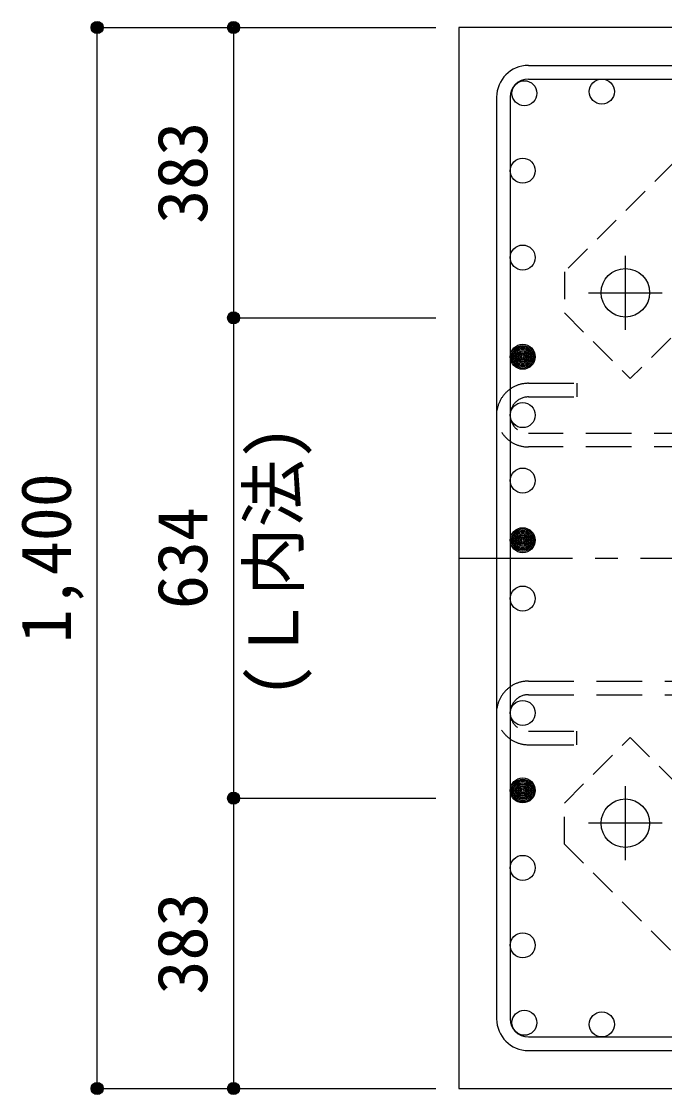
# Model space of a CAD drawing. Units: millimetres at full size, sheet at 1:30. Extents: x -5973 to 5954, y -4195 to 4201.
# Drawn here: x -725 to 124, y -2383 to -967 of the extents above; entities that cross this region are included whole.
import ezdxf
from ezdxf.enums import TextEntityAlignment as Align

# ---------------------------------------------------------------- set-up
doc = ezdxf.new("R2010")
doc.units = ezdxf.units.MM
doc.header["$LTSCALE"] = 30
doc.header["$PDMODE"] = 32
doc.header["$PDSIZE"] = 15
for name, pattern in [('CHAIN1', [8, 5, -1, 1, -1]), ('DASHED1', [1.8, 1.2, -0.6]), ('DASHED2', [3, 2, -1])]:
    doc.linetypes.add(name, pattern=pattern)
for name, color, linetype in [('0-1_躯体線', 2, 'Continuous'), ('0-2_アンカー、アングル', 4, 'CHAIN1'), ('0-3_立上り筋', 4, 'Continuous'), ('0-4_フープ筋', 7, 'Continuous'), ('0-9_プレート', 4, 'DASHED1'), ('0-C', 7, 'DASHED2'), ('0-D_寸法', 4, 'Continuous')]:
    doc.layers.add(name, color=color, linetype=linetype)
doc.styles.add('ＭＳ ゴシック', font='')
doc.styles.get('ＭＳ ゴシック').set_extended_font_data('MS Gothic')

msp = doc.modelspace()

# ---------------------------------------------------------------- linework, layer by layer
at = {"layer": '0-1_躯体線'}
for p, q in [((1652.44, -974.89), (-147.56, -974.89)), ((-147.56, -974.89), (-147.56, -2374.89)), ((-147.56, -2374.89), (199.44, -2374.89))]:
    msp.add_line(p, q, dxfattribs=at)
at = {"layer": '0-2_アンカー、アングル'}
for p, q in [((72.44, -1373.59), (72.44, -1276.1)), ((23.64, -1324.89), (121.14, -1324.89)), ((72.44, -2073.7), (72.44, -1976.19)), ((121.14, -2024.89), (23.64, -2024.89))]:
    msp.add_line(p, q, dxfattribs=at)
at = {"layer": '0-2_アンカー、アングル', "color": 3, "linetype": 'Continuous'}
for centre in [(72.44, -1324.89), (72.44, -2024.89)]:
    msp.add_circle(centre, 32, dxfattribs=at)
at = {"layer": '0-3_立上り筋', "color": 3}
for centre in [(-60.87, -1061.59), (41.35, -1059.39), (-63.06, -1163.81), (-63.06, -1278.39), (-63.06, -1409.39), (-63.06, -1486.39), (-63.06, -1572.68), (-63.06, -1651.39), (-63.06, -1728.39), (-63.06, -1879.33), (-63.06, -1981.55), (-63.06, -2083.76), (-63.06, -2185.98), (-60.87, -2288.2), (41.35, -2290.39)]:
    msp.add_circle(centre, 16.5, dxfattribs=at)
at = {"layer": '0-3_立上り筋'}
for centre, radius in [((-63.06, -1409.39), 14.85), ((-63.06, -1409.39), 13.2), ((-63.06, -1409.39), 11.55), ((-63.06, -1409.39), 9.9), ((-63.06, -1409.39), 8.25), ((-63.06, -1409.39), 6.6), ((-63.06, -1409.39), 4.95), ((-63.06, -1409.39), 3.3), ((-63.06, -1409.39), 1.65), ((-63.06, -1651.39), 14.85), ((-63.06, -1651.39), 13.2), ((-63.06, -1651.39), 11.55), ((-63.06, -1651.39), 9.9), ((-63.06, -1651.39), 8.25), ((-63.06, -1651.39), 6.6), ((-63.06, -1651.39), 4.95), ((-63.06, -1651.39), 3.3), ((-63.06, -1651.39), 1.65), ((-63.06, -1981.55), 14.85), ((-63.06, -1981.55), 13.2), ((-63.06, -1981.55), 11.55), ((-63.06, -1981.55), 9.9), ((-63.06, -1981.55), 8.25), ((-63.06, -1981.55), 6.6), ((-63.06, -1981.55), 4.95), ((-63.06, -1981.55), 3.3), ((-63.06, -1981.55), 1.65)]:
    msp.add_circle(centre, radius, dxfattribs=at)
at = {"layer": '0-4_フープ筋'}
for p, q in [((-55.56, -1024.89), (1160.44, -1024.89)), ((-55.56, -1042.89), (1160.44, -1042.89)), ((-97.56, -1066.89), (-97.56, -2282.89)), ((-79.56, -1066.89), (-79.56, -2282.89)), ((-55.56, -2306.89), (1160.44, -2306.89)), ((-55.56, -2324.89), (1160.44, -2324.89))]:
    msp.add_line(p, q, dxfattribs=at)
for centre, radius, start, end in [((-55.56, -1066.89), 42, 90, 180), ((-55.56, -1066.89), 24, 90, 180), ((-55.56, -2282.89), 42, 180, 270), ((-55.56, -2282.89), 24, 180, 270)]:
    msp.add_arc(centre, radius, start, end, dxfattribs=at)
at = {"layer": '0-9_プレート'}
for p, q in [((175.03, -1114.35), (-8.11, -1297.49)), ((-8.11, -1297.49), (-8.11, -1351.23)), ((-8.11, -1351.23), (78.86, -1438.2)), ((170.44, -1346.63), (78.86, -1438.2)), ((-8.11, -2052.3), (-8.11, -1998.56)), ((-8.11, -2052.3), (175.03, -2235.44))]:
    msp.add_line(p, q, dxfattribs=at)
msp.add_lwpolyline([(-8.11, -1998.56), (78.87, -1911.59), (170.44, -2003.16)], dxfattribs=at)
at = {"layer": '0-C'}
for p, q in [((-55.56, -1462.39), (8.44, -1462.39)), ((1160.44, -1510.39), (-55.56, -1510.39)), ((1160.44, -1528.39), (-55.56, -1528.39)), ((-55.56, -1837.33), (1160.44, -1837.33)), ((-55.56, -1855.33), (1160.44, -1855.33)), ((-55.56, -1903.33), (8.44, -1903.33)), ((8.44, -1921.33), (8.44, -1903.33)), ((-55.56, -1921.33), (8.44, -1921.33))]:
    msp.add_line(p, q, dxfattribs=at)
msp.add_lwpolyline([(-55.56, -1444.39), (8.44, -1444.39), (8.44, -1462.39)], dxfattribs=at)
for centre, radius in [((-55.56, -1486.39), 42), ((-55.56, -1486.39), 24), ((-55.56, -1879.33), 42), ((-55.56, -1879.33), 24)]:
    msp.add_arc(centre, radius, 90, 270, dxfattribs=at)
at = {"layer": '0-D_寸法'}
for p, q in [((-624.6, -2374.89), (-624.6, -974.89)), ((-624.6, -974.89), (-444.6, -974.89)), ((-444.6, -974.89), (-444.6, -1357.89)), ((-444.6, -974.89), (-177.56, -974.89)), ((-444.6, -1357.89), (-177.56, -1357.89)), ((-444.6, -1357.89), (-444.6, -1991.89)), ((-444.6, -1991.89), (-177.56, -1991.89)), ((-444.6, -1991.89), (-444.6, -2374.89)), ((-624.6, -2374.89), (-444.6, -2374.89)), ((-444.6, -2374.89), (-177.56, -2374.89))]:
    msp.add_line(p, q, dxfattribs=at)
at = {"layer": '0-D_寸法', "linetype": 'CHAIN1'}
msp.add_line((-147.56, -1674.89), (1252.44, -1674.89), dxfattribs=at)
at = {"layer": '0-D_寸法'}
for centre, radius in [((-624.6, -974.89), 8), ((-624.6, -974.89), 7.2), ((-624.6, -974.89), 6.4), ((-624.6, -974.89), 5.6), ((-624.6, -974.89), 4.8), ((-624.6, -974.89), 4), ((-624.6, -974.89), 3.2), ((-624.6, -974.89), 2.4), ((-624.6, -974.89), 1.6), ((-624.6, -974.89), 0.8), ((-444.6, -974.89), 8), ((-444.6, -974.89), 7.2), ((-444.6, -974.89), 6.4), ((-444.6, -974.89), 5.6), ((-444.6, -974.89), 4.8), ((-444.6, -974.89), 4), ((-444.6, -974.89), 3.2), ((-444.6, -974.89), 2.4), ((-444.6, -974.89), 1.6), ((-444.6, -974.89), 0.8), ((-444.6, -1357.89), 8), ((-444.6, -1357.89), 7.2), ((-444.6, -1357.89), 6.4), ((-444.6, -1357.89), 5.6), ((-444.6, -1357.89), 4.8), ((-444.6, -1357.89), 4), ((-444.6, -1357.89), 3.2), ((-444.6, -1357.89), 2.4), ((-444.6, -1357.89), 1.6), ((-444.6, -1357.89), 0.8), ((-444.6, -1991.89), 8), ((-444.6, -1991.89), 7.2), ((-444.6, -1991.89), 6.4), ((-444.6, -1991.89), 5.6), ((-444.6, -1991.89), 4.8), ((-444.6, -1991.89), 4), ((-444.6, -1991.89), 3.2), ((-444.6, -1991.89), 2.4), ((-444.6, -1991.89), 1.6), ((-444.6, -1991.89), 0.8), ((-624.6, -2374.89), 8), ((-624.6, -2374.89), 7.2), ((-624.6, -2374.89), 6.4), ((-624.6, -2374.89), 5.6), ((-624.6, -2374.89), 4.8), ((-624.6, -2374.89), 4), ((-624.6, -2374.89), 3.2), ((-624.6, -2374.89), 2.4), ((-624.6, -2374.89), 1.6), ((-624.6, -2374.89), 0.8), ((-444.6, -2374.89), 8), ((-444.6, -2374.89), 7.2), ((-444.6, -2374.89), 6.4), ((-444.6, -2374.89), 5.6), ((-444.6, -2374.89), 4.8), ((-444.6, -2374.89), 4), ((-444.6, -2374.89), 3.2), ((-444.6, -2374.89), 2.4), ((-444.6, -2374.89), 1.6), ((-444.6, -2374.89), 0.8)]:
    msp.add_circle(centre, radius, dxfattribs=at)
at = {"layer": '0-D_寸法', "color": 7}
for p in [(-624.6, -974.89), (-624.6, -974.89), (-444.6, -974.89), (-444.6, -974.89), (-444.6, -1357.89), (-444.6, -1357.89), (-444.6, -1991.89), (-444.6, -1991.89), (-624.6, -2374.89), (-624.6, -2374.89), (-444.6, -2374.89), (-444.6, -2374.89)]:
    msp.add_point(p, dxfattribs=at)

# ---------------------------------------------------------------- texts
at = {"layer": '0-D_寸法', "style": 'ＭＳ ゴシック'}
for s, p in [('383', (-459.6, -1233.89)), ('(Ｌ内法)', (-339.24, -1859.58)), ('1,400', (-639.6, -1787.39)), ('634', (-459.6, -1742.39)), ('383', (-459.6, -2250.89))]:
    msp.add_text(s, height=65.98, rotation=90, dxfattribs=at).set_placement(p, align=Align.BOTTOM_LEFT)

doc.saveas('drawing.dxf')
